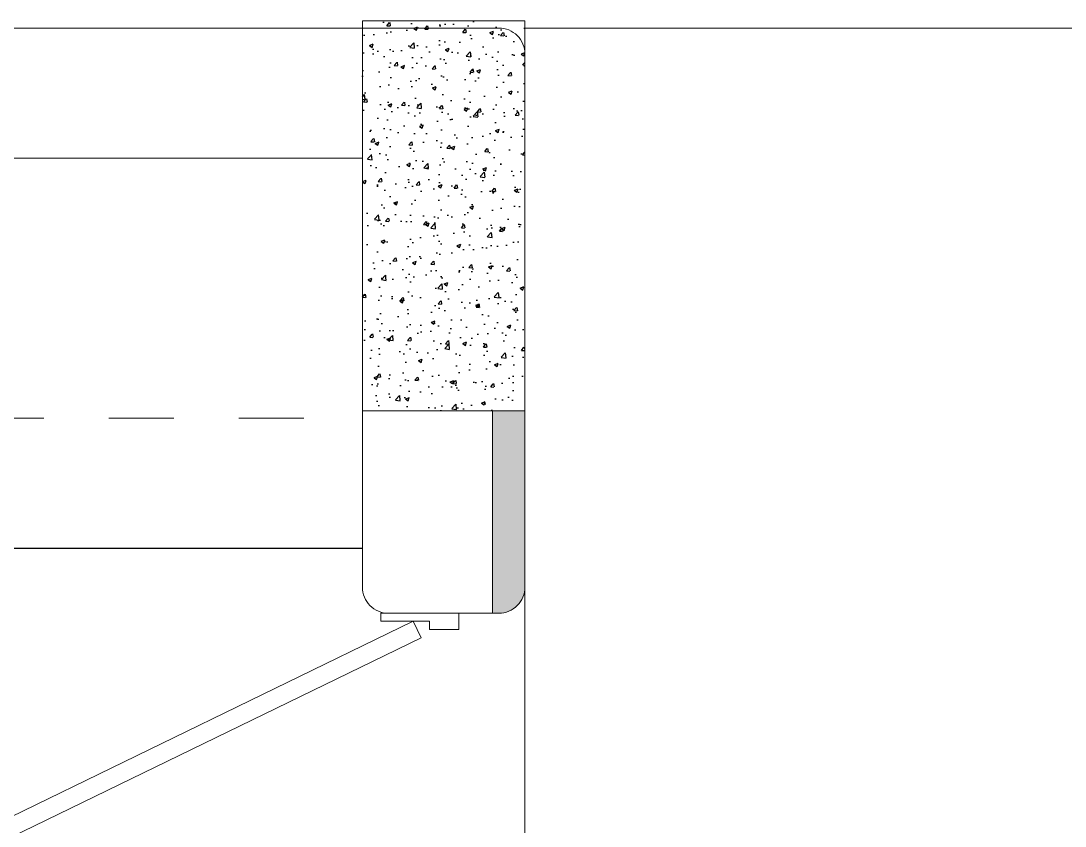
# Model space of a CAD drawing. Header units: metres. Extents: x -232 to 581, y 30 to 789.
# Drawn here: x 100.841 to 102.447, y 386.054 to 387.293 of the extents above; entities that cross this region are included whole.
import ezdxf

# ---------------------------------------------------------------- set-up
doc = ezdxf.new("R2010")
doc.units = ezdxf.units.M
doc.linetypes.add('DASHED', pattern=[0.75, 0.5, -0.25])
for name, color, linetype, lineweight in [('A-DOOR', 35, 'Continuous', 5), ('A-WALL', 250, 'Continuous', 20), ('baños', 140, 'Continuous', 0), ('Columnas', 7, 'Continuous', 18), ('PROYECCION', 9, 'DASHED', 0)]:
    doc.layers.add(name, color=color, linetype=linetype, lineweight=lineweight)
doc.layers.add('HATCH', color=8, linetype='Continuous')
doc.layers.add('MOBILIARIOS', color=252, linetype='Continuous')
doc.layers.add('PISO', color=7, linetype='Continuous', lineweight=5, true_color=0xe6e6e6)
doc.layers.add('RELLENO SECCION', color=8, linetype='Continuous', lineweight=0, transparency=0.4)
doc.styles.get("Standard").update_dxf_attribs({"font": 'arial.ttf'})

# ---------------------------------------------------------------- blocks, each defined once
blk = doc.blocks.new('puerta 1.00')
at = {"layer": 'A-DOOR'}
for p, q in [((-0.15, -0.0125), (-0.9369, -0.3949)), ((-0.1376, -0.038), (-0.15, -0.0125)), ((-0.1376, -0.038), (-0.9245, -0.4204)), ((-0.8946, -0.3743), (-0.8996, -0.3641)), ((-0.8777, -0.3661), (-0.8826, -0.3559)), ((-0.9369, -0.3949), (-0.9245, -0.4204)), ((-0.8822, -0.3998), (-0.8772, -0.4101)), ((-0.8653, -0.3916), (-0.8603, -0.4018))]:
    blk.add_line(p, q, dxfattribs=at)
for points in [[(-0.08, 0), (-0.08, -0.025), (-0.125, -0.025), (-0.125, -0.0125), (-0.2, -0.0125), (-0.2, 0), (-0.08, 0)], [(-0.08, -0.95), (-0.08, -0.925), (-0.125, -0.925), (-0.125, -0.9375), (-0.2, -0.9375), (-0.2, -0.95), (-0.08, -0.95)]]:
    blk.add_lwpolyline(points, dxfattribs=at)
blk.add_arc((0.0366, 0.1602), 1.1229, 211.1336, 257.8343, dxfattribs=at)
for points in [[(-0.8982, -0.3642), (-0.9033, -0.3642), (-0.912, -0.3591), (-0.917, -0.3504), (-0.917, -0.3403), (-0.912, -0.3316), (-0.9033, -0.3265), (-0.8932, -0.3265), (-0.8844, -0.3316), (-0.8794, -0.3403), (-0.8794, -0.3504), (-0.8844, -0.3591), (-0.8932, -0.3642), (-0.8982, -0.3642)], [(-0.8617, -0.4394), (-0.8667, -0.4394), (-0.8754, -0.4344), (-0.8805, -0.4256), (-0.8805, -0.4156), (-0.8754, -0.4068), (-0.8667, -0.4018), (-0.8566, -0.4018), (-0.8479, -0.4068), (-0.8428, -0.4156), (-0.8428, -0.4257), (-0.8479, -0.4344), (-0.8566, -0.4394), (-0.8617, -0.4394)]]:
    blk.add_open_spline(points, degree=2, dxfattribs=at)
blk = doc.blocks.new('20.03.2026 LN 09 PRIMER NIVEL ARQ')
at = {"layer": 'HATCH'}
h = blk.add_hatch(dxfattribs=at)
h.set_pattern_fill('AR-CONC', color=1, scale=0.00032)
h.set_pattern_definition([(50, (109.59505, -7.243447), (0.058299094, -0.005100507), [0.006096, -0.067056]), (355, (109.59505, -7.24345), (-0.011277895, 0.06113819), [0.0048768, -0.053644987]), (100.451445, (109.59991, -7.24387), (0.0470212, 0.05603768), [0.005180803, -0.056988878]), (46.1842, (109.59505, -7.22719), (0.086745293, -0.013453545), [0.009144, -0.100584]), (96.63556, (109.60228, -7.22831), (0.07596932, 0.07917636), [0.00777121, -0.085483395]), (351.18415, (109.59505, -7.22719), (0.07596932, 0.07917636), [0.00731519, -0.080467114]), (21, (109.60318, -7.231255), (0.048516605, -0.032724863), [0.006096, -0.067056]), (326, (109.60318, -7.231255), (0.01977665, 0.05894015), [0.0048768, -0.0536448]), (71.451445, (109.607223, -7.23398), (0.068293254, 0.026215286), [0.005180803, -0.05698878]), (37.5, (109.595052, -7.243447), (0.000988353, 0.0270576124), [0, -0.05299456, 0, -0.0544576, 0, -0.053848]), (7.5, (109.595052, -7.243447), (0.021382292, 0.032057784), [0, -0.03104896, 0, -0.05177536, 0, -0.0205232]), (327.5, (109.576927, -7.243447), (0.0433889905, -0.001833198), [0, -0.02032, 0, -0.0633984, 0, -0.0841248]), (317.5, (109.5688, -7.243447), (0.047401338, 0.008136477), [0, -0.026416, 0, -0.04210304, 0, -0.0597408])])
h.paths.add_polyline_path([(-2.436, -57.0822), (-2.186, -57.0822), (-2.186, -56.4822), (-2.436, -56.4822)])
at = {"layer": 'RELLENO SECCION'}
h = blk.add_hatch(color=1, dxfattribs=at)
h.dxf.hatch_style = 1
h.paths.add_polyline_path([(-2.236, -57.3919, 0.490314), (-2.186, -57.3532), (-2.186, -57.3232), (-2.186, -57.0822), (-2.236, -57.0822)])
h.paths.add_polyline_path([(-2.236, -60.2822), (-2.186, -60.2822), (-2.186, -58.3932, 0.414214), (-2.236, -58.3432)])
at = {"layer": 'A-WALL', "color": 1}
blk.add_line((-2.236, -57.3932), (-2.236, -57.0822), dxfattribs=at)
for points in [[(-2.186, -57.3532), (-2.186, -56.5332, 0.414214), (-2.226, -56.4932), (-2.996, -56.4932, 0.414214), (-3.036, -56.5332), (-3.036, -56.6532, 0.414214), (-2.996, -56.6932), (-2.436, -56.6932)], [(-2.436, -57.0822), (-2.436, -57.3532, 0.414214), (-2.396, -57.3932), (-2.226, -57.3932, 0.414214), (-2.186, -57.3532)]]:
    blk.add_lwpolyline(points, format="xyb", dxfattribs=at)
at = {"layer": 'Columnas', "color": 1}
blk.add_lwpolyline([(-2.436, -57.0822), (-2.186, -57.0822), (-2.186, -56.4822), (-2.436, -56.4822)], close=True, dxfattribs=at)
at = {"layer": 'MOBILIARIOS', "color": 1}
blk.add_lwpolyline([(-4.2361, -58.2632), (-4.2361, -57.2932), (-2.436, -57.2932)], dxfattribs=at)
at = {"layer": 'PISO', "color": 1}
for p, q in [((3.234, -56.4932), (-2.186, -56.4932)), ((-2.186, -57.3232), (-2.186, -58.3932))]:
    blk.add_line(p, q, dxfattribs=at)
at = {"layer": 'PROYECCION', "color": 1, "linetype": 'DASHED', "ltscale": 0.1}
blk.add_line((-4.426, -57.0932), (-2.436, -57.0932), dxfattribs=at)
at = {"layer": 'A-DOOR', "color": 1}
blk.add_blockref('puerta 1.00', (-2.2078, -57.3932), dxfattribs=at)
at = {"layer": 'baños', "color": 1, "linetype": 'Continuous'}
for tag, p in [('MODELNUMBER', (-12.0611, -62.0707)), ('MATERIAL', (-12.0611, -62.0709)), ('PRODUCT', (-12.0611, -62.0708)), ('TRADENAME', (-12.0611, -62.0708))]:
    blk.add_attdef(tag, p, '', height=0.0000254, rotation=359.9999, dxfattribs=at)

msp = doc.modelspace()

# ---------------------------------------------------------------- block references
at = {"color": 1}
msp.add_blockref('20.03.2026 LN 09 PRIMER NIVEL ARQ', (103.8018, 443.7748), dxfattribs=at)

doc.saveas('drawing.dxf')
